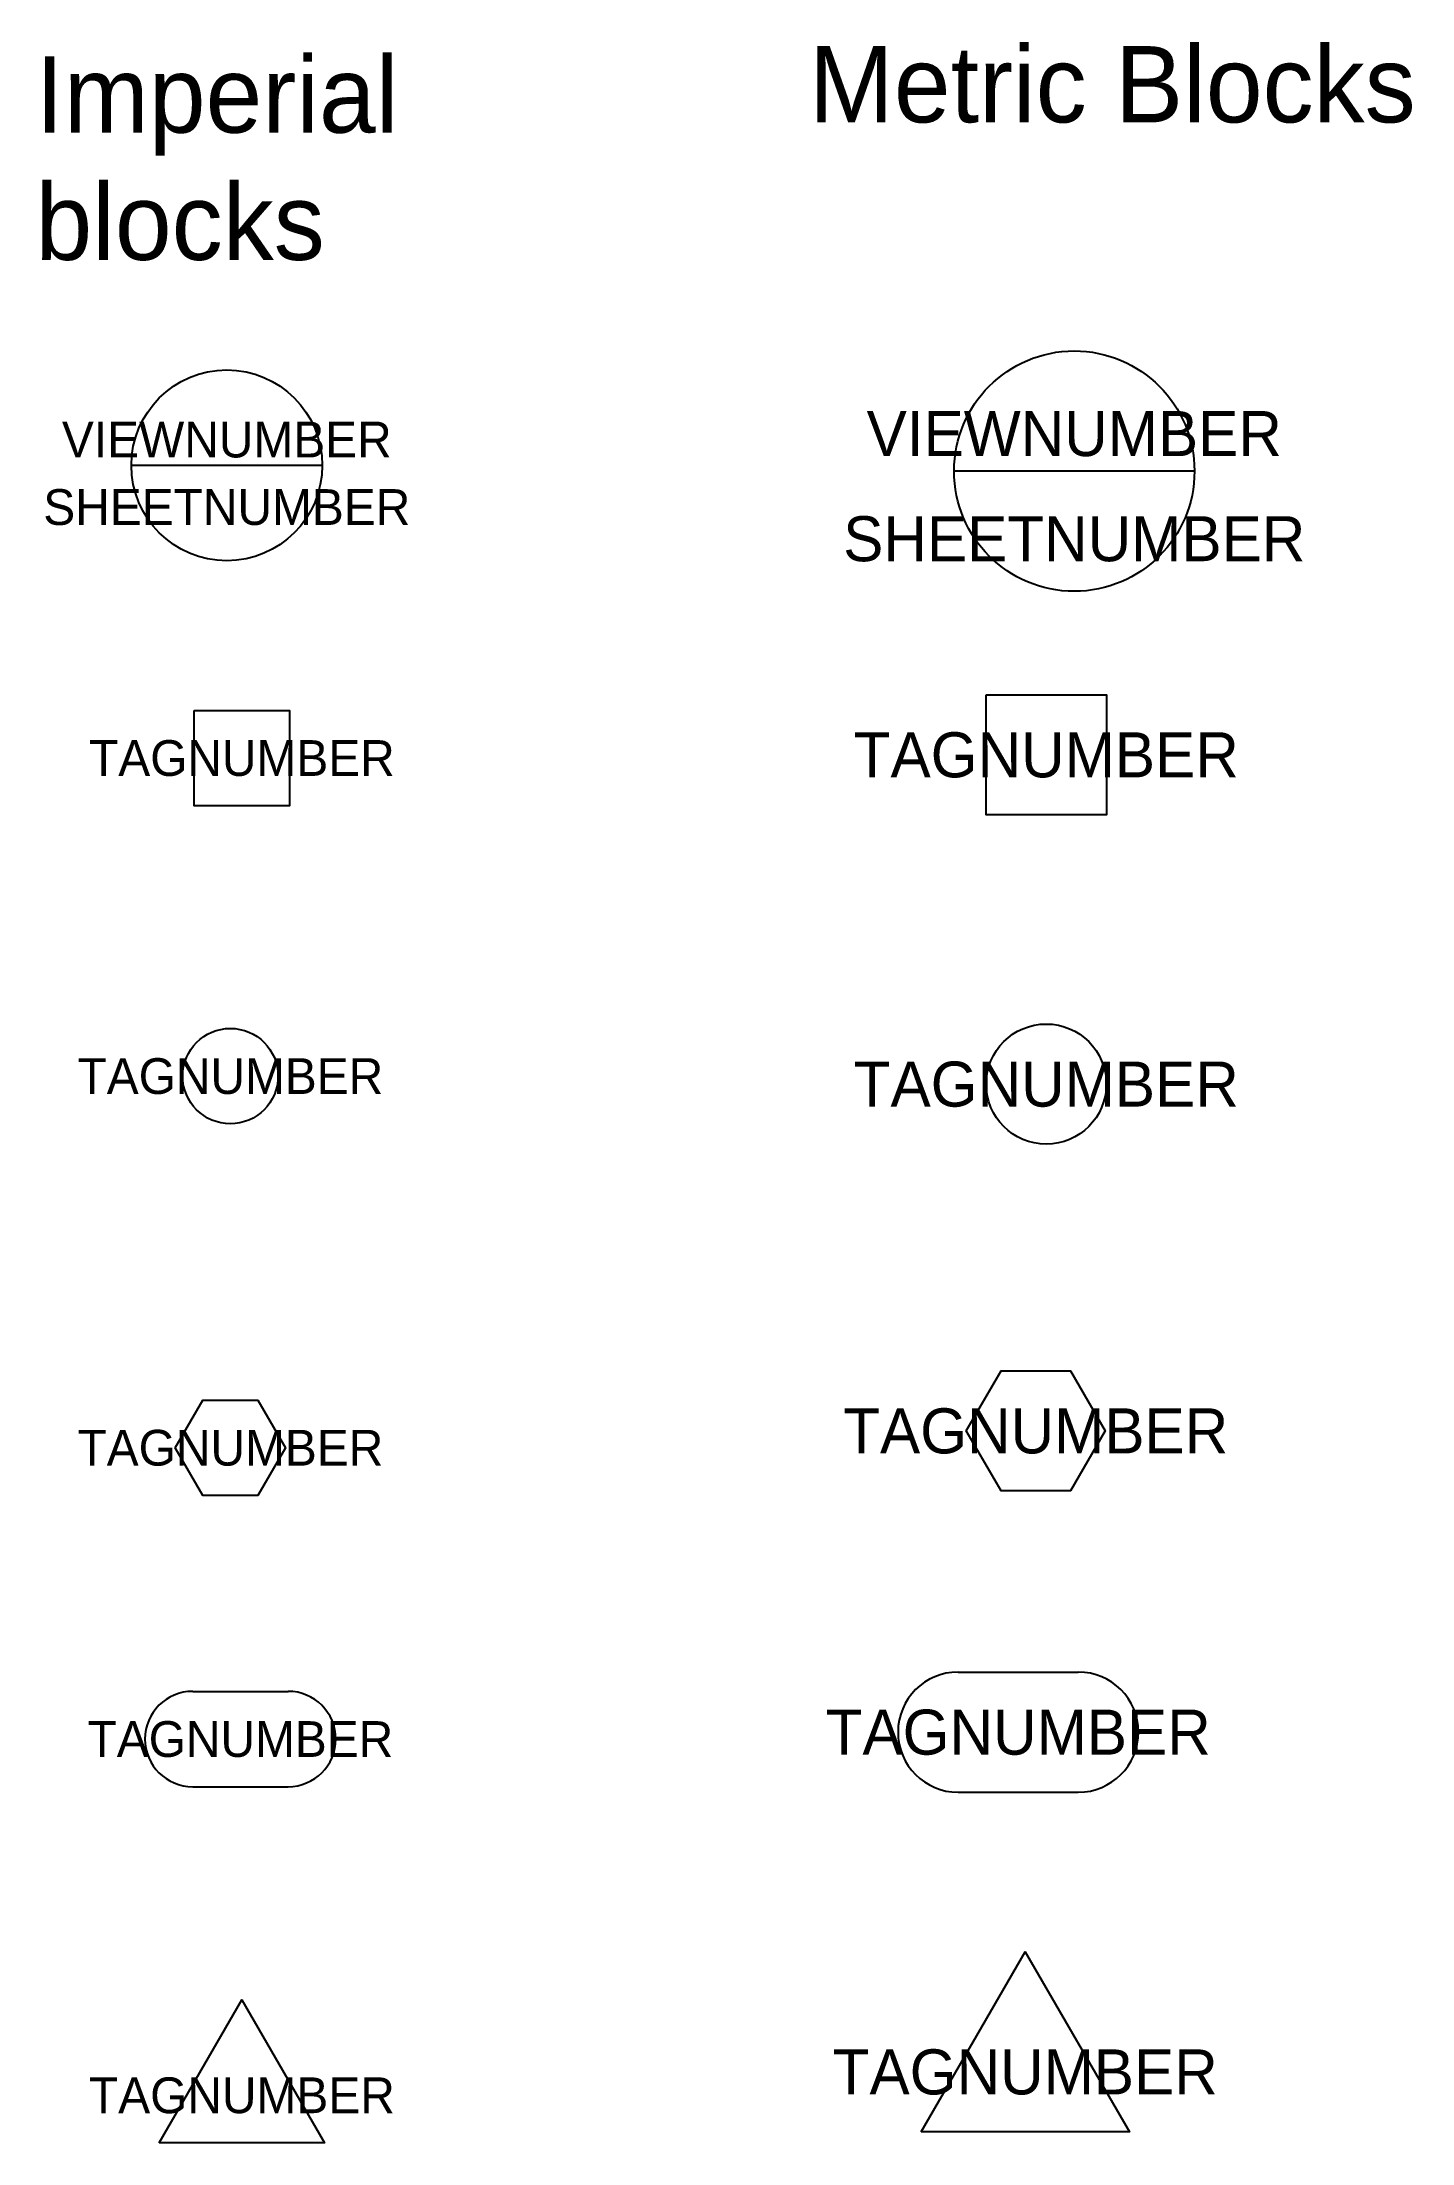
# Model space of a CAD drawing. Header units: inches. Extents: x 2.15 to 5.74, y 1.69 to 7.2.
import ezdxf
from ezdxf.enums import TextEntityAlignment as Align

# ---------------------------------------------------------------- set-up
doc = ezdxf.new("R2010")
doc.units = ezdxf.units.IN
doc.header["$MEASUREMENT"] = 0

# ---------------------------------------------------------------- blocks, each defined once
blk = doc.blocks.new('_DetailCallout - Imperial')
at = {"color": 0, "linetype": 'ByBlock', "lineweight": -2}
blk.add_line((0.25, 0), (-0.25, 0), dxfattribs=at)
blk.add_circle((0, 0), 0.25, dxfattribs=at)
at = {"color": 0}
for tag, p in [('VIEWNUMBER', (0, 0.0208)), ('SHEETNUMBER', (0, -0.1562))]:
    blk.add_attdef(tag, text='', height=0.0938, dxfattribs=at).set_placement(p, align=Align.CENTER)
blk = doc.blocks.new('_TagBox - Imperial')
at = {"color": 0, "linetype": 'ByBlock'}
blk.add_lwpolyline([(-0.125, 0.125), (0.125, 0.125), (0.125, -0.125), (-0.125, -0.125)], close=True, dxfattribs=at)
at = {"color": 0}
blk.add_attdef('TAGNUMBER', text='', height=0.09375, dxfattribs=at).set_placement((0, -0.046875), align=Align.CENTER)
blk = doc.blocks.new('_TagCircle - Imperial')
at = {"color": 0, "linetype": 'ByBlock', "lineweight": -2}
blk.add_circle((0, 0), 0.125, dxfattribs=at)
at = {"color": 0}
blk.add_attdef('TAGNUMBER', text='', height=0.09375, dxfattribs=at).set_placement((0, -0.046875), align=Align.CENTER)
blk = doc.blocks.new('_TagHexagon - Imperial')
at = {"color": 0, "linetype": 'ByBlock'}
blk.add_lwpolyline([(-0.1443, 0), (-0.0722, 0.125), (0.0722, 0.125), (0.1443, 0), (0.0722, -0.125), (-0.0722, -0.125)], close=True, dxfattribs=at)
at = {"color": 0}
blk.add_attdef('TAGNUMBER', text='', height=0.0938, dxfattribs=at).set_placement((0, -0.0469), align=Align.CENTER)
blk = doc.blocks.new('_TagSlot - Imperial')
at = {"color": 0, "linetype": 'ByBlock', "lineweight": -2}
for p, q in [((-0.125, 0.125), (0.125, 0.125)), ((-0.125, -0.125), (0.125, -0.125))]:
    blk.add_line(p, q, dxfattribs=at)
for centre, start, end in [((-0.125, 0), 90, 270), ((0.125, 0), 270, 90)]:
    blk.add_arc(centre, 0.125, start, end, dxfattribs=at)
at = {"color": 0}
blk.add_attdef('TAGNUMBER', text='', height=0.09375, dxfattribs=at).set_placement((0, -0.046875), align=Align.CENTER)
blk = doc.blocks.new('_TagTriangle - Imperial')
at = {"color": 0, "linetype": 'ByBlock'}
blk.add_lwpolyline([(-0.2165, -0.125), (0, 0.25), (0.2165, -0.125)], close=True, dxfattribs=at)
at = {"color": 0}
blk.add_attdef('TAGNUMBER', text='', height=0.0938, dxfattribs=at).set_placement((0, -0.0469), align=Align.CENTER)
blk = doc.blocks.new('_DetailCallout - Metric')
at = {"color": 0, "linetype": 'ByBlock', "lineweight": -2}
blk.add_line((8, 0), (-8, 0), dxfattribs=at)
blk.add_circle((0, 0), 8, dxfattribs=at)
at = {"color": 0}
for tag, p in [('VIEWNUMBER', (0, 1)), ('SHEETNUMBER', (0, -6))]:
    blk.add_attdef(tag, text='', height=3, dxfattribs=at).set_placement(p, align=Align.CENTER)
blk = doc.blocks.new('_TagBox - Metric')
at = {"color": 0, "linetype": 'ByBlock'}
blk.add_lwpolyline([(-4, 4), (4, 4), (4, -4), (-4, -4)], close=True, dxfattribs=at)
at = {"color": 0}
blk.add_attdef('TAGNUMBER', text='', height=3, dxfattribs=at).set_placement((0, -1.5), align=Align.CENTER)
blk = doc.blocks.new('_TagCircle - Metric')
at = {"color": 0, "linetype": 'ByBlock', "lineweight": -2}
blk.add_circle((0, 0), 4, dxfattribs=at)
at = {"color": 0}
blk.add_attdef('TAGNUMBER', text='', height=3, dxfattribs=at).set_placement((0, -1.5), align=Align.CENTER)
blk = doc.blocks.new('_TagHexagon - Metric')
at = {"color": 0, "linetype": 'ByBlock'}
blk.add_lwpolyline([(-4.62, 0), (-2.31, 4), (2.31, 4), (4.62, 0), (2.31, -4), (-2.31, -4)], close=True, dxfattribs=at)
at = {"color": 0}
blk.add_attdef('TAGNUMBER', text='', height=3, dxfattribs=at).set_placement((0, -1.5), align=Align.CENTER)
blk = doc.blocks.new('_TagSlot - Metric')
at = {"color": 0, "linetype": 'ByBlock', "lineweight": -2}
for p, q in [((-4, 4), (4, 4)), ((-4, -4), (4, -4))]:
    blk.add_line(p, q, dxfattribs=at)
for centre, start, end in [((-4, 0), 90, 270), ((4, 0), 270, 90)]:
    blk.add_arc(centre, 4, start, end, dxfattribs=at)
at = {"color": 0}
blk.add_attdef('TAGNUMBER', text='', height=3, dxfattribs=at).set_placement((0, -1.5), align=Align.CENTER)
blk = doc.blocks.new('_TagTriangle - Metric')
at = {"color": 0, "linetype": 'ByBlock'}
blk.add_lwpolyline([(-6.93, -4), (0, 8), (6.93, -4)], close=True, dxfattribs=at)
at = {"color": 0}
blk.add_attdef('TAGNUMBER', text='', height=3, dxfattribs=at).set_placement((0, -1.5), align=Align.CENTER)

msp = doc.modelspace()

# ---------------------------------------------------------------- block references
at = {"xscale": 0.03937007874015748, "yscale": 0.03937007874015748, "zscale": 0.03937007874015748}
for name, p, values in [('_DetailCallout - Metric', (4.8513, 6.0744), {'VIEWNUMBER': 'VIEWNUMBER', 'SHEETNUMBER': 'SHEETNUMBER'}), ('_TagBox - Metric', (4.7779, 5.3308), {'TAGNUMBER': 'TAGNUMBER'}), ('_TagCircle - Metric', (4.7779, 4.4678), {'TAGNUMBER': 'TAGNUMBER'}), ('_TagHexagon - Metric', (4.7503, 3.5589), {'TAGNUMBER': 'TAGNUMBER'}), ('_TagSlot - Metric', (4.7044, 2.7693), {'TAGNUMBER': 'TAGNUMBER'}), ('_TagTriangle - Metric', (4.7228, 1.8788), {'TAGNUMBER': 'TAGNUMBER'})]:
    msp.add_blockref(name, p, dxfattribs=at).add_auto_attribs(values)
for name, p, values in [('_DetailCallout - Imperial', (2.6307, 6.0895), {'VIEWNUMBER': 'VIEWNUMBER', 'SHEETNUMBER': 'SHEETNUMBER'}), ('_TagBox - Imperial', (2.6703, 5.3224), {'TAGNUMBER': 'TAGNUMBER'}), ('_TagCircle - Imperial', (2.6401, 4.4888), {'TAGNUMBER': 'TAGNUMBER'}), ('_TagHexagon - Imperial', (2.6401, 3.5147), {'TAGNUMBER': 'TAGNUMBER'}), ('_TagSlot - Imperial', (2.6663, 2.7512), {'TAGNUMBER': 'TAGNUMBER'}), ('_TagTriangle - Imperial', (2.6703, 1.8175), {'TAGNUMBER': 'TAGNUMBER'})]:
    msp.add_blockref(name, p).add_auto_attribs(values)

# ---------------------------------------------------------------- texts
at = {"color": 1, "char_height": 0.2, "attachment_point": 1}
for s, insert, width in [('Imperial blocks', (2.1293, 7.1614), 1.185484), ('Metric Blocks', (4.1558, 7.1884), 1.683206)]:
    msp.add_mtext(s, dxfattribs=dict(at, insert=insert, width=width))

doc.saveas('drawing.dxf')
